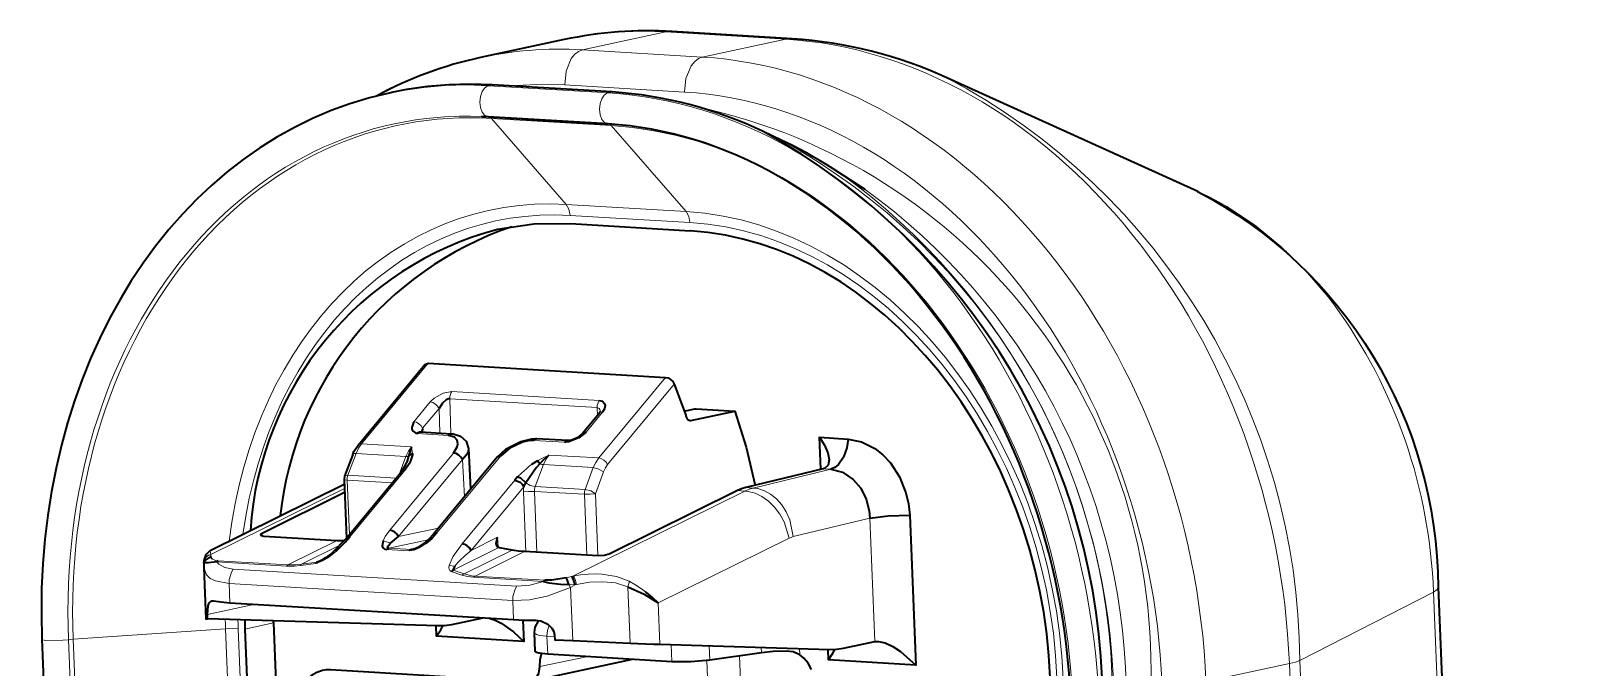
# Model space of a CAD drawing. Header units: millimetres. Extents: x 0 to 174, y 0 to 33.
# Drawn here: x 26.841 to 28.778, y 27.403 to 28.202 of the extents above; entities that cross this region are included whole.
import ezdxf

# ---------------------------------------------------------------- set-up
doc = ezdxf.new("R2010")
doc.units = ezdxf.units.MM
doc.layers.add('PDF_Geomertry', color=7, linetype='Continuous', true_color=0x405f80)

msp = doc.modelspace()

# ---------------------------------------------------------------- linework, layer by layer
at = {"layer": 'PDF_Geomertry', "color": 7, "lineweight": 35}
for points in [[(28.3065, 28.0007), (27.9915, 28.1433, 0.091971), (27.7969, 28.1925), (27.6464, 28.2015, 0.067166), (27.5106, 28.1914), (27.4056, 28.1689, 0.072013), (27.2749, 28.1204)], [(28.1146, 22.5858), (28.114, 22.5888), (28.1144, 22.5924), (28.1151, 22.5938), (28.1154, 22.5942), (28.116, 22.5946), (28.1567, 22.6299), (28.1944, 22.6699, 0.187054), (28.3565, 23.1888), (28.1872, 27.3611, 0.271753), (27.7608, 28.0757, 0.095127), (27.571, 28.1256), (27.4204, 28.1346), (27.3932, 28.1354), (27.366, 28.1347), (27.339, 28.1324), (27.3125, 28.1285), (27.2958, 28.1253), (27.2911, 28.1242)], [(28.3064, 28.0007, -0.277426), (28.6085, 27.5031), (28.7778, 23.3306), (28.7781, 23.285), (28.7736, 23.2285), (28.7639, 23.1729), (28.7501, 23.1229), (28.7329, 23.0775)], [(27.669, 27.9508), (27.5185, 27.9599), (27.4724, 27.9594), (27.4271, 27.9529, 0.322089), (27.1165, 27.5743)], [(26.8547, 27.4378), (27.024, 23.2654, 0.342168), (27.5971, 22.5074)]]:
    msp.add_lwpolyline(points, format="xyb", dxfattribs=at)
at = {"layer": 'PDF_Geomertry', "color": 7, "lineweight": 13}
for points in [[(27.6464, 28.2015), (27.6425, 28.2015), (27.6385, 28.201), (27.789, 28.1919), (27.6842, 28.1694), (27.5336, 28.1785), (27.6385, 28.201), (27.6108, 28.2018), (27.5833, 28.2011), (27.5561, 28.1988), (27.529, 28.195), (27.5106, 28.1914)], [(27.7969, 28.1925), (27.7931, 28.1925), (27.789, 28.1919)], [(27.6842, 28.1694), (27.6793, 28.1675), (27.6746, 28.1639), (27.6701, 28.1585), (27.6636, 28.1426), (27.6619, 28.1254), (27.5114, 28.1344), (27.4765, 28.1351), (27.4419, 28.1332)], [(27.4192, 28.0924), (27.4174, 28.0939), (27.4164, 28.0942), (27.4154, 28.0944), (27.4106, 28.0964), (27.4075, 28.1001), (27.4054, 28.106), (27.4046, 28.1129), (27.4054, 28.12), (27.4075, 28.126), (27.4106, 28.1304), (27.4139, 28.1329), (27.4157, 28.1335), (27.3883, 28.1344), (27.3613, 28.1336), (27.3343, 28.1314), (27.3078, 28.1275), (27.2911, 28.1242)], [(27.4204, 28.1346), (27.4157, 28.1335), (27.5662, 28.1244), (27.5644, 28.1239), (27.5611, 28.1214), (27.5581, 28.1169), (27.556, 28.111), (27.5551, 28.1039), (27.556, 28.0969), (27.5581, 28.0911), (27.5613, 28.0874), (27.566, 28.0854), (27.5669, 28.0851), (27.5679, 28.0849), (27.5697, 28.0833), (27.5964, 28.081), (27.6232, 28.0769), (27.6501, 28.0714), (27.6769, 28.064), (27.7039, 28.0551), (27.7306, 28.0446)], [(27.571, 28.1256), (27.5662, 28.1244)], [(27.664, 27.9753), (27.6672, 27.9692), (27.6686, 27.9614), (27.5181, 27.9704), (27.5167, 27.9782), (27.5133, 27.9843)], [(27.3203, 27.6714), (27.3188, 27.6796), (27.2561, 27.6833), (27.34, 27.7849)], [(27.6381, 27.7669), (27.554, 27.6656), (27.4912, 27.6693), (27.4825, 27.6649), (27.4771, 27.6619)], [(27.3696, 27.749), (27.3685, 27.7472), (27.3671, 27.7426), (27.3669, 27.7401), (27.5521, 27.729), (27.5522, 27.7315), (27.5536, 27.7361), (27.5547, 27.7379), (27.3696, 27.749), (27.3585, 27.7469), (27.3472, 27.7407), (27.3424, 27.736), (27.3218, 27.7111), (27.3251, 27.7104), (27.3283, 27.7085), (27.3311, 27.7058), (27.3329, 27.7029), (27.3536, 27.7278), (27.3517, 27.7307), (27.3489, 27.7333), (27.3457, 27.7353), (27.3424, 27.736)], [(27.5531, 27.5424), (27.5499, 27.6207), (27.5601, 27.6482), (27.5624, 27.6531), (27.5651, 27.6572), (27.6489, 27.7583)], [(27.3544, 27.6969), (27.3536, 27.7278)], [(27.3683, 27.6961), (27.3669, 27.7401)], [(27.5546, 27.7215), (27.5554, 27.7222), (27.5564, 27.7228), (27.5575, 27.7231), (27.5589, 27.7231), (27.5383, 27.6982), (27.5369, 27.6982), (27.5358, 27.6979), (27.5347, 27.6974), (27.534, 27.6967)], [(27.5524, 27.7189), (27.5521, 27.729), (27.5546, 27.7279), (27.5554, 27.7267), (27.5561, 27.7236)], [(27.6764, 27.7274), (27.6615, 27.7242)], [(27.6676, 27.7128), (27.6697, 27.7126)], [(27.3261, 27.6964), (27.3653, 27.694)], [(27.3329, 27.7029), (27.3332, 27.6982)], [(27.5113, 27.6853), (27.4721, 27.6876)], [(27.2347, 27.6425), (27.2353, 27.6432), (27.2361, 27.6436), (27.239, 27.6439), (27.2493, 27.6712), (27.3119, 27.6675), (27.3033, 27.6446)], [(27.245, 27.67), (27.2456, 27.6706), (27.2464, 27.6711), (27.2493, 27.6712), (27.2524, 27.6779), (27.2561, 27.6833), (27.2547, 27.6833), (27.2536, 27.6831), (27.2518, 27.6818)], [(27.3717, 27.6718), (27.2915, 27.5749), (27.2858, 27.5668), (27.2831, 27.5613)], [(27.3188, 27.6796), (27.315, 27.6742), (27.3119, 27.6675), (27.3139, 27.6676), (27.3153, 27.6679)], [(27.431, 27.6682), (27.3508, 27.5713)], [(27.4912, 27.6693), (27.4876, 27.6638), (27.4846, 27.6572), (27.5472, 27.6535), (27.5503, 27.66), (27.554, 27.6656), (27.5574, 27.6647), (27.5606, 27.6629), (27.5633, 27.6603), (27.5651, 27.6572)], [(27.3106, 27.6501), (27.3076, 27.6463), (27.2414, 27.5663)], [(27.3854, 27.6167), (27.3828, 27.6636), (27.3026, 27.5668), (27.3528, 27.5774)], [(27.4696, 27.6572), (27.4668, 27.6551), (27.4632, 27.6521), (27.4575, 27.6469), (27.4522, 27.6417)], [(27.48, 27.6581), (27.4824, 27.6575), (27.4846, 27.6572), (27.4743, 27.6297), (27.5369, 27.626), (27.5362, 27.6231), (27.5361, 27.6199), (27.4733, 27.6236), (27.4764, 27.5469)], [(27.6129, 27.4975), (27.6078, 27.5013), (27.5994, 27.5067), (27.5925, 27.5106), (27.5762, 27.5168), (27.5578, 27.5197), (27.5506, 27.52), (27.5408, 27.5196), (27.531, 27.5186), (27.5217, 27.5169), (27.7378, 27.6239), (27.7419, 27.6235), (27.7506, 27.6212), (27.7589, 27.6172), (27.7672, 27.6113), (27.7749, 27.6039), (27.7815, 27.5951), (27.7868, 27.5854), (27.7931, 27.5647), (27.7957, 27.5658), (27.7983, 27.5667), (27.794, 27.5879), (27.7897, 27.5978), (27.784, 27.6067), (27.7774, 27.6142), (27.7699, 27.6201), (27.7621, 27.6244), (27.7539, 27.6271), (27.7482, 27.6278), (27.8457, 27.6515), (27.8362, 27.6521)], [(27.5392, 27.5432), (27.5361, 27.6199), (27.5433, 27.62), (27.5499, 27.6207), (27.544, 27.6243), (27.5369, 27.626), (27.5472, 27.6535), (27.5543, 27.6517), (27.5601, 27.6482)], [(27.2346, 27.6274), (27.0668, 27.5443), (27.0668, 27.5438), (27.0667, 27.5418)], [(27.095, 27.5257), (27.0926, 27.5221), (27.0899, 27.5128), (27.0897, 27.5076), (27.4461, 27.4863), (27.4463, 27.4914), (27.449, 27.5007), (27.4512, 27.5044), (27.4676, 27.5056), (27.4847, 27.5103), (27.3969, 27.5156), (27.3892, 27.5165), (27.3821, 27.5183), (27.3686, 27.5229), (27.3669, 27.524), (27.366, 27.526), (27.3658, 27.5274), (27.3662, 27.5304), (27.371, 27.5414), (27.3826, 27.5578), (27.4488, 27.6378)], [(27.2997, 27.6401), (27.239, 27.6439), (27.2382, 27.641), (27.2381, 27.6378), (27.2353, 27.6381), (27.2344, 27.6383), (27.2343, 27.6385), (27.2342, 27.6386), (27.2342, 27.6386), (27.2342, 27.6386)], [(27.2408, 27.5692), (27.2381, 27.6378), (27.295, 27.6343)], [(27.4624, 27.6342), (27.4681, 27.6311), (27.4743, 27.6297), (27.4735, 27.6268), (27.4733, 27.6236), (27.466, 27.6236), (27.4596, 27.6229), (27.4596, 27.6263), (27.46, 27.6294), (27.3938, 27.5494), (27.3863, 27.5431), (27.3792, 27.5363), (27.3772, 27.5342), (27.3733, 27.5297), (27.3662, 27.5304)], [(27.7387, 27.6283), (27.7482, 27.6278), (27.7429, 27.6263), (27.7378, 27.6239), (27.7283, 27.6246)], [(27.4596, 27.6229), (27.4626, 27.5478)], [(27.901, 27.4349), (27.8947, 27.5901), (27.7983, 27.5667)], [(27.1314, 27.5678), (27.1313, 27.5708)], [(27.066, 27.5492), (27.066, 27.5492), (27.066, 27.5492), (27.0661, 27.549), (27.0661, 27.5486), (27.0668, 27.5443), (27.0639, 27.5435), (27.0614, 27.5418), (27.0586, 27.5368)], [(27.2257, 27.5619), (27.1637, 27.5312), (27.1736, 27.5312), (27.1808, 27.5321), (27.1801, 27.5314), (27.1796, 27.5304)], [(27.2104, 27.5396), (27.2003, 27.5347), (27.1808, 27.5321), (27.2297, 27.5563)], [(27.2925, 27.5586), (27.2838, 27.5613), (27.2831, 27.5611)], [(27.2875, 27.5504), (27.316, 27.5488), (27.3221, 27.5496), (27.329, 27.5528), (27.3369, 27.5581)], [(27.34, 27.5628), (27.2904, 27.5524), (27.3189, 27.5507), (27.3239, 27.5518)], [(27.3368, 27.5579), (27.3342, 27.5579)], [(27.4287, 27.5529), (27.3712, 27.5244), (27.3849, 27.5199), (27.4453, 27.5497)], [(27.4276, 27.5533), (27.4271, 27.566), (27.3938, 27.5494)], [(27.6307, 27.4314), (27.6286, 27.4833), (27.7931, 27.5647)], [(27.0582, 27.5339), (27.0583, 27.5339), (27.0582, 27.5331), (27.0581, 27.5322)], [(27.0668, 27.5438), (27.0639, 27.5429), (27.0614, 27.5413), (27.0594, 27.539), (27.0585, 27.5363)], [(27.0689, 27.5385), (27.0718, 27.5372), (27.0732, 27.5369), (27.0761, 27.5365), (27.1637, 27.5312), (27.1628, 27.5306), (27.1618, 27.5297)], [(27.4512, 27.5044), (27.095, 27.5257), (27.0844, 27.5278), (27.0768, 27.5321), (27.0742, 27.5349), (27.1618, 27.5297), (27.1717, 27.5297), (27.1796, 27.5304), (27.1992, 27.5331), (27.2076, 27.5363), (27.2132, 27.5396), (27.221, 27.5456), (27.2242, 27.5483)], [(27.2131, 27.5396), (27.2108, 27.54)], [(27.461, 27.5479), (27.3989, 27.5172), (27.3943, 27.5176), (27.3849, 27.5199), (27.3835, 27.5192), (27.3821, 27.5183)], [(27.0581, 27.5278), (27.0614, 27.5186), (27.0661, 27.5142), (27.0728, 27.511), (27.0897, 27.5076), (27.0907, 27.4837)], [(27.4867, 27.5119), (27.3989, 27.5172), (27.3979, 27.5165), (27.3969, 27.5156)], [(27.5263, 27.5065), (27.5243, 27.5132), (27.5231, 27.5157), (27.5217, 27.5169), (27.5199, 27.5165), (27.5132, 27.515)], [(27.5936, 27.4329), (27.5907, 27.5038), (27.5753, 27.5085), (27.5592, 27.5101), (27.5426, 27.5093), (27.5263, 27.5065), (27.5244, 27.5061), (27.5188, 27.5026), (27.5178, 27.5046), (27.5167, 27.5064), (27.5244, 27.5061)], [(27.5907, 27.5038), (27.5926, 27.5106)], [(27.4471, 27.4624), (27.4461, 27.4863), (27.4671, 27.4871), (27.4893, 27.4917), (27.5188, 27.5026), (27.5215, 27.4361)], [(27.0625, 27.469), (27.1225, 27.4818)], [(27.085, 27.4626), (27.0851, 27.4568), (27.0853, 27.4508), (27.0936, 27.4513), (27.1012, 27.451)], [(27.1008, 27.4621), (27.101, 27.4565), (27.1012, 27.451), (27.1158, 27.0924)], [(27.1097, 27.4506), (27.1454, 27.4582)], [(27.4917, 27.4554), (27.4896, 27.4488), (27.489, 27.4414), (27.4986, 27.4408)], [(26.8547, 27.4378), (26.8547, 27.4376), (26.8547, 27.4376), (26.8549, 27.4375), (26.8554, 27.4372), (26.8597, 27.4363), (26.8808, 27.4364), (26.8881, 27.4372)], [(26.8939, 27.4379), (26.8907, 27.4376), (26.8881, 27.4372), (26.914, 26.7956)], [(26.9197, 26.7988), (26.8939, 27.4379), (27.0853, 27.4508), (27.1099, 26.8458)], [(27.4735, 27.4463), (27.4737, 27.4454), (27.4743, 27.4449), (27.476, 27.4438), (27.4796, 27.4426), (27.489, 27.4414), (27.49, 27.4189)], [(27.48, 27.4033), (27.5387, 27.4158)], [(27.6449, 27.431), (27.6457, 27.4094)], [(27.6929, 27.4296), (27.6936, 27.4114)], [(27.731, 27.4168), (27.7387, 27.2247)], [(27.7585, 27.4207), (27.7582, 27.4275)], [(27.8065, 27.4183), (27.8063, 27.426)], [(27.6897, 27.411), (27.6971, 27.2297)], [(28.591, 23.2347), (28.5988, 23.2367), (28.604, 23.2386), (28.4347, 27.4111), (28.4294, 27.409), (28.4217, 27.4071)]]:
    msp.add_lwpolyline(points, dxfattribs=at)
for points in [[(27.5114, 28.1344), (27.5131, 28.1517), (27.5196, 28.1675), (27.524, 28.1729), (27.5287, 28.1765), (27.5336, 28.1785, 0.14219), (27.2771, 28.121)], [(28.3067, 28.0006), (28.3111, 27.9986), (28.32, 27.9943), (28.3286, 27.9897), (28.3372, 27.985), (28.3429, 27.9817), (28.3779, 27.9585), (28.411, 27.9315), (28.4418, 27.9013), (28.4703, 27.8681), (28.4781, 27.8578, -0.149394), (28.6026, 27.4971), (28.4347, 27.4111, 0.275546), (27.9915, 28.1433)], [(28.2106, 22.6888, 0.187268), (28.3688, 23.1951), (28.3697, 23.1958), (28.3707, 23.1964), (28.2012, 27.3688), (28.2004, 27.3682), (28.1994, 27.3676, 0.2722), (27.7833, 28.065)], [(28.2608, 22.7568, 0.153248), (28.3707, 23.1964), (28.3857, 23.2071), (28.2164, 27.3794), (28.2012, 27.3688, 0.236094), (27.8571, 28.0236)], [(28.2811, 22.7885, 0.153429), (28.3857, 23.2071), (28.3899, 23.2083), (28.3979, 23.2094), (28.4168, 23.2099), (28.2475, 27.3822), (28.2286, 27.3819), (28.2206, 27.3808), (28.2164, 27.3794, 0.236284), (27.8886, 28.0029)], [(28.6085, 27.5031), (28.6082, 27.5015), (28.6071, 27.5001), (28.6026, 27.4971), (28.7719, 23.3246), (28.604, 23.2386, -0.191951), (28.4326, 22.7026)], [(28.144, 22.5436, 0.29997), (28.4861, 23.2122), (28.591, 23.2347), (28.4217, 27.4071), (28.3168, 27.3846)]]:
    msp.add_lwpolyline(points, format="xyb", dxfattribs=at)
at = {"layer": 'PDF_Geomertry', "color": 7, "lineweight": 35}
for points in [[(27.5658, 28.0854), (27.4153, 28.0944), (27.4072, 28.0949), (27.4156, 28.0943), (27.5661, 28.0853)], [(27.8886, 28.0029), (27.8571, 28.0236), (27.8487, 28.0289), (27.8404, 28.0342), (27.8321, 28.0392), (27.8235, 28.0442), (27.8149, 28.0489), (27.8063, 28.0536), (27.7975, 28.0581), (27.7886, 28.0625), (27.7833, 28.065), (27.7608, 28.0757)], [(27.2451, 27.67), (27.2465, 27.6736), (27.2518, 27.6818), (27.3357, 27.7832), (27.34, 27.7849), (27.6381, 27.7669), (27.6412, 27.7661), (27.6444, 27.7643), (27.6471, 27.7615), (27.6489, 27.7583), (27.6633, 27.7192), (27.6636, 27.7183), (27.664, 27.7174), (27.6649, 27.7154), (27.666, 27.7139), (27.6686, 27.7125), (27.6692, 27.7125), (27.6697, 27.7126), (27.7251, 27.7244)], [(27.3669, 27.74), (27.3656, 27.7399), (27.3624, 27.7386), (27.3579, 27.7346), (27.3536, 27.7276)], [(27.5561, 27.724), (27.5546, 27.7215), (27.534, 27.6967), (27.5271, 27.691), (27.5189, 27.6876), (27.5151, 27.6874)], [(27.5547, 27.7379), (27.5586, 27.7369), (27.561, 27.7346), (27.5621, 27.7314), (27.5614, 27.7275), (27.5589, 27.7231)], [(27.6614, 27.7244), (27.6747, 27.7272)], [(27.6747, 27.7274), (27.6764, 27.7274), (27.7251, 27.7244), (27.7393, 27.679), (27.7504, 27.6311)], [(27.3218, 27.7111), (27.3217, 27.711), (27.3214, 27.7101), (27.3193, 27.7038), (27.3192, 27.7021), (27.3196, 27.7011), (27.321, 27.6992), (27.3242, 27.6969), (27.3261, 27.6964), (27.3269, 27.6974), (27.3279, 27.6979), (27.329, 27.6983), (27.33, 27.6985), (27.3692, 27.696), (27.3712, 27.6958), (27.3806, 27.6931), (27.3874, 27.6869), (27.3904, 27.6775), (27.3899, 27.6735), (27.3878, 27.6694), (27.3828, 27.6636), (27.381, 27.6667), (27.3782, 27.6692), (27.3749, 27.671), (27.3717, 27.6718), (27.3762, 27.6796), (27.3771, 27.6833), (27.3762, 27.6881), (27.3731, 27.6918), (27.3653, 27.694), (27.3692, 27.6961)], [(27.3292, 27.6985), (27.33, 27.6985)], [(27.3331, 27.7028), (27.3315, 27.6983)], [(27.5383, 27.6982), (27.5289, 27.6907), (27.5167, 27.6858), (27.5113, 27.6853), (27.5151, 27.6874), (27.476, 27.6897), (27.475, 27.6896), (27.474, 27.6893), (27.4729, 27.6886), (27.4721, 27.6876), (27.4656, 27.6872), (27.4583, 27.6856), (27.4425, 27.6781), (27.431, 27.6682), (27.4267, 27.6667), (27.3465, 27.5697), (27.3474, 27.5706), (27.3483, 27.571), (27.3494, 27.5713), (27.3508, 27.5713), (27.3443, 27.5643), (27.3369, 27.5581)], [(27.8314, 27.6917), (27.8375, 27.6818), (27.8417, 27.6722), (27.8435, 27.6635), (27.8422, 27.6565), (27.8376, 27.6525), (27.8362, 27.6521), (27.8358, 27.6519), (27.7387, 27.6283), (27.7335, 27.6268), (27.7283, 27.6246), (27.5672, 27.5447), (27.5608, 27.5428), (27.5535, 27.5424), (27.461, 27.5479), (27.4532, 27.5486), (27.4453, 27.5497), (27.4294, 27.5528), (27.4292, 27.5528), (27.4287, 27.5529), (27.4264, 27.5544), (27.4254, 27.5582), (27.4271, 27.566)], [(27.4267, 27.6667), (27.4379, 27.6769), (27.4563, 27.6864), (27.47, 27.6896), (27.476, 27.6896)], [(27.8331, 27.6513), (27.8314, 27.6917), (27.8674, 27.6894), (27.8843, 27.686), (27.9007, 27.6776), (27.9111, 27.6694), (27.9204, 27.6596), (27.9318, 27.6419), (27.9399, 27.6219), (27.9432, 27.6078), (27.9447, 27.5935), (27.9524, 27.4053), (27.8428, 27.4118), (27.8422, 27.4249)], [(27.8674, 27.6894), (27.8658, 27.6783), (27.8617, 27.6667), (27.8551, 27.6572), (27.8506, 27.6536), (27.8457, 27.6515), (27.8604, 27.6478), (27.8736, 27.6386), (27.8831, 27.6275), (27.8899, 27.614), (27.8938, 27.5993), (27.8947, 27.5901), (27.9176, 27.5929), (27.9447, 27.5935)], [(27.245, 27.67), (27.2347, 27.6425), (27.2342, 27.6386), (27.2371, 27.5644)], [(27.3153, 27.6679), (27.3203, 27.6714), (27.3201, 27.6696), (27.3172, 27.6608), (27.316, 27.6583), (27.3106, 27.6501), (27.3058, 27.6481), (27.3113, 27.6564), (27.3131, 27.6601)], [(27.3188, 27.6796), (27.3158, 27.6703), (27.3153, 27.6679), (27.3129, 27.6601)], [(27.3904, 27.6776), (27.3932, 27.6263)], [(27.4912, 27.6693), (27.484, 27.6626), (27.48, 27.6581), (27.4754, 27.6531), (27.4624, 27.6342)], [(27.3076, 27.6463), (27.3035, 27.6446), (27.306, 27.6481)], [(27.4799, 27.6581), (27.4771, 27.6619), (27.4696, 27.6572)], [(27.0689, 27.5385), (27.0671, 27.54), (27.0667, 27.5418), (27.0593, 27.5369), (27.0582, 27.5339), (27.0585, 27.5363), (27.0586, 27.5368), (27.0611, 27.5444), (27.066, 27.5492), (27.2344, 27.6326)], [(27.2371, 27.5647), (27.3033, 27.6447)], [(27.2349, 27.6222), (27.1313, 27.5708), (27.1297, 27.57), (27.1293, 27.5694), (27.1293, 27.569), (27.1293, 27.5689), (27.1293, 27.5688), (27.1296, 27.5685), (27.1303, 27.5681), (27.1332, 27.5675), (27.2257, 27.5619), (27.2347, 27.5618)], [(27.3026, 27.5668), (27.3007, 27.5697), (27.2979, 27.5724), (27.2947, 27.5742), (27.2915, 27.5749)], [(27.3211, 27.551), (27.3289, 27.5543), (27.3342, 27.5579), (27.3417, 27.5643), (27.3467, 27.5697)], [(27.2242, 27.5483), (27.2286, 27.5525), (27.2356, 27.5596), (27.2414, 27.5663), (27.2401, 27.5663), (27.2389, 27.566), (27.2379, 27.5654), (27.2372, 27.5647), (27.2182, 27.5456), (27.2108, 27.54), (27.2061, 27.5371), (27.2046, 27.5363), (27.2003, 27.5347), (27.1997, 27.534), (27.1992, 27.5331)], [(27.2832, 27.5613), (27.2822, 27.5547), (27.2829, 27.5528), (27.2854, 27.5508), (27.2875, 27.5504), (27.2889, 27.5517), (27.2904, 27.5524), (27.2901, 27.5525), (27.2892, 27.5528), (27.289, 27.5531), (27.2889, 27.5536), (27.2889, 27.554), (27.2894, 27.5551), (27.2925, 27.5586), (27.2949, 27.5607), (27.3026, 27.5667)], [(27.321, 27.551), (27.3189, 27.5507), (27.3174, 27.55), (27.316, 27.5488)], [(27.3938, 27.5494), (27.3918, 27.5525), (27.389, 27.5551), (27.3858, 27.5569), (27.3826, 27.5578)], [(27.0582, 27.5339), (27.0581, 27.5322), (27.0579, 27.5278)], [(27.0761, 27.5365), (27.075, 27.5358), (27.0742, 27.5349), (27.0637, 27.5336), (27.0593, 27.5336), (27.0585, 27.5339), (27.0583, 27.5339)], [(27.3733, 27.5297), (27.3711, 27.526), (27.371, 27.525), (27.371, 27.5247), (27.3712, 27.5244), (27.3699, 27.5238), (27.3686, 27.5229)], [(27.0581, 27.5278), (27.0606, 27.4636), (27.0626, 27.4633), (27.0625, 27.469), (27.0633, 27.4799), (27.0649, 27.4837), (27.0662, 27.4851), (27.0681, 27.486), (27.0701, 27.486), (27.0793, 27.4847), (27.0907, 27.4837), (27.4471, 27.4624), (27.4603, 27.4618), (27.4749, 27.4617), (27.4815, 27.4608), (27.4903, 27.4567), (27.4951, 27.4517), (27.4975, 27.4474), (27.4985, 27.4428), (27.4988, 27.4372), (27.5215, 27.4361), (27.5936, 27.4329), (27.6033, 27.4325), (27.6132, 27.4321), (27.6231, 27.4317), (27.6307, 27.4314), (27.844, 27.4249), (27.8528, 27.4251), (27.8617, 27.4265), (27.901, 27.4349), (27.9054, 27.4351), (27.914, 27.4332), (27.9236, 27.4288), (27.9333, 27.4225), (27.9524, 27.4053)], [(27.5244, 27.5061), (27.5225, 27.5128), (27.5211, 27.5151), (27.5199, 27.5165)], [(27.5907, 27.5038), (27.6113, 27.4943), (27.6286, 27.4833), (27.6217, 27.4903), (27.6142, 27.4965), (27.6129, 27.4975)], [(27.4096, 27.4646), (27.4085, 27.4644), (27.3692, 27.456), (27.3603, 27.4547), (27.3515, 27.4544), (27.0626, 27.4633)], [(27.1094, 27.4619), (27.1096, 27.4562), (27.1097, 27.4506), (27.1242, 27.0972)], [(27.1453, 27.4608), (27.1453, 27.4594), (27.1454, 27.4582), (27.1594, 27.1101)], [(27.4588, 27.4619), (27.4599, 27.4349), (27.3503, 27.4414), (27.3497, 27.4544)], [(27.3503, 27.4414), (27.3556, 27.4496), (27.3581, 27.4544)], [(27.4165, 27.4642), (27.4238, 27.4619), (27.4317, 27.4581), (27.4471, 27.4471), (27.4599, 27.4349)], [(27.8213, 27.3999), (27.8171, 27.4075), (27.8118, 27.414), (27.8065, 27.4183), (27.7985, 27.4219), (27.7894, 27.4229), (27.7732, 27.4222), (27.7585, 27.4207), (27.6936, 27.4114), (27.6697, 27.4094), (27.6457, 27.4094), (27.49, 27.4189), (27.479, 27.4201), (27.4757, 27.4211), (27.4749, 27.4215), (27.4746, 27.4218), (27.4744, 27.4222), (27.4744, 27.4224), (27.4735, 27.4463), (27.4742, 27.4531), (27.4789, 27.4614)], [(27.1817, 27.1193), (27.1726, 27.3439), (27.1746, 27.3635), (27.1818, 27.3806), (27.1932, 27.3925), (27.2, 27.3965), (27.2072, 27.3989), (27.2122, 27.3996), (27.2172, 27.3996), (27.4651, 27.3847), (27.4668, 27.3847), (27.4685, 27.385), (27.4726, 27.3868), (27.4761, 27.39), (27.4787, 27.3946), (27.48, 27.4033), (27.4804, 27.4117), (27.4822, 27.4196)], [(27.8428, 27.4118), (27.8481, 27.4201), (27.8506, 27.425)], [(27.4685, 27.385), (27.5965, 27.4125)]]:
    msp.add_lwpolyline(points, dxfattribs=at)
at = {"layer": 'PDF_Geomertry', "color": 7, "lineweight": 13}
msp.add_lwpolyline([(27.4192, 28.0924), (27.5133, 27.9843), (27.664, 27.9753), (27.5697, 28.0833)], close=True, dxfattribs=at)
at = {"layer": 'PDF_Geomertry', "color": 7, "lineweight": 35}
for points in [[(27.46, 27.6294), (27.4624, 27.6342), (27.4568, 27.6399), (27.4522, 27.6417), (27.4488, 27.6378), (27.4553, 27.6351), (27.4581, 27.6325)], [(27.5132, 27.515), (27.4953, 27.5122), (27.4867, 27.5119), (27.4856, 27.5113), (27.4847, 27.5103), (27.4912, 27.5086), (27.506, 27.5068), (27.5167, 27.5064), (27.5146, 27.5129), (27.5136, 27.5146)]]:
    msp.add_lwpolyline(points, close=True, dxfattribs=at)
at = {"layer": 'PDF_Geomertry', "color": 7, "lineweight": 13}
msp.add_arc((27.5266, 27.4017), 0.7212, 358.4537, 77.6851, dxfattribs=at)
at = {"layer": 'PDF_Geomertry', "color": 7, "lineweight": 35}
msp.add_arc((27.5846, 27.5461), 0.4332, 108.7952, 173.8207, dxfattribs=at)
at = {"layer": 'PDF_Geomertry', "color": 7, "lineweight": 13}
for centre, major_axis, ratio, start_param, end_param in [((27.8195, 27.444), (-0.1593, 0.7382), 0.787663, 4.494771, 6.066453), ((27.7133, 27.4193), (-0.1563, 0.7409), 0.78785, 4.501552, 6.069877), ((27.5954, 27.394), (-0.1523, 0.7214), 0.78701, 4.501446, 6.070749), ((27.6892, 27.4144), (-0.1481, 0.7023), 0.788461, 4.50129, 6.069404), ((27.4444, 27.4033), (-0.1479, 0.682), 0.787444, 6.081254, 7.635826), ((27.4453, 27.4071), (-0.142, 0.6769), 0.788195, 6.070415, 7.645121), ((27.5919, 27.3927), (-0.1428, 0.6843), 0.78856, 4.504501, 6.070952), ((27.5411, 27.417), (-0.1286, 0.5589), 0.783542, 6.058349, 7.419373), ((27.5429, 27.4206), (-0.1209, 0.5422), 0.784701, 6.062526, 7.406707), ((27.6865, 27.4152), (-0.1191, 0.5529), 0.787817, 4.495408, 6.066084), ((27.6903, 27.4156), (-0.115, 0.5389), 0.78794, 4.49771, 6.068058)]:
    msp.add_ellipse(centre, major_axis=major_axis, ratio=ratio, start_param=start_param, end_param=end_param, dxfattribs=at)
at = {"layer": 'PDF_Geomertry', "color": 7, "lineweight": 35}
for centre, major_axis, ratio, start_param, end_param in [((27.4456, 27.404), (-0.1557, 0.7199), 0.792895, 6.281343, 7.637911), ((27.5947, 27.3951), (-0.1462, 0.6816), 0.782571, 4.495686, 6.068041), ((27.6881, 27.4125), (-0.1085, 0.5322), 0.789126, 4.510847, 6.074158)]:
    msp.add_ellipse(centre, major_axis=major_axis, ratio=ratio, start_param=start_param, end_param=end_param, dxfattribs=at)

doc.saveas('drawing.dxf')
